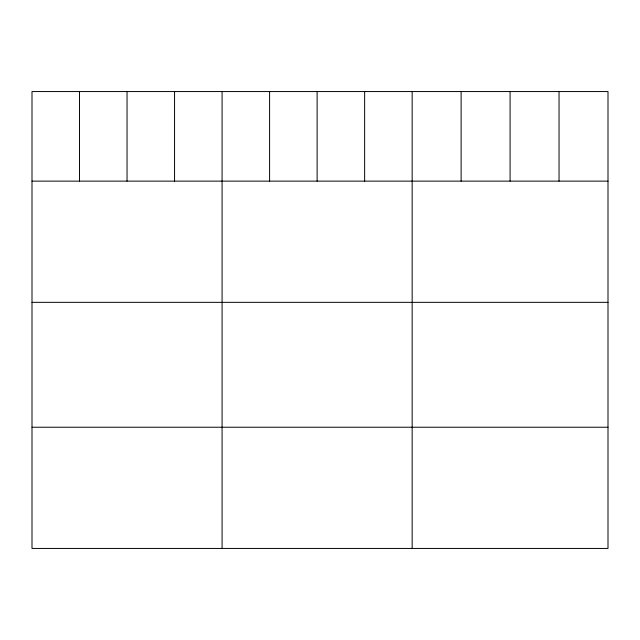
<?xml version="1.0" encoding="UTF-8"?>
<svg xmlns="http://www.w3.org/2000/svg" width="640" height="640" viewBox="0 0 640 640"><rect width="100%" height="100%" fill="white"/><g stroke="black" fill="none" stroke-linecap="round" stroke-linejoin="round"><path stroke-width="0.96" d="M608 181.128L608 548.44L32 548.44L32 91.56L608 91.56L608 181.128L32 181.128M32 302.344L608 302.344M32 427.232L608 427.232M559.04 91.56L559.04 181.128M510.08 91.56L510.08 181.128M461.12 91.56L461.12 181.128M412.16 91.56L412.16 548.44M364.64 91.56L364.64 181.128M317.12 91.56L317.12 181.128M269.6 91.56L269.6 181.128M222.08 91.56L222.08 548.44M174.56 91.56L174.56 181.128M127.04 91.56L127.04 181.128M79.52 91.56L79.52 181.128"/></g></svg>
